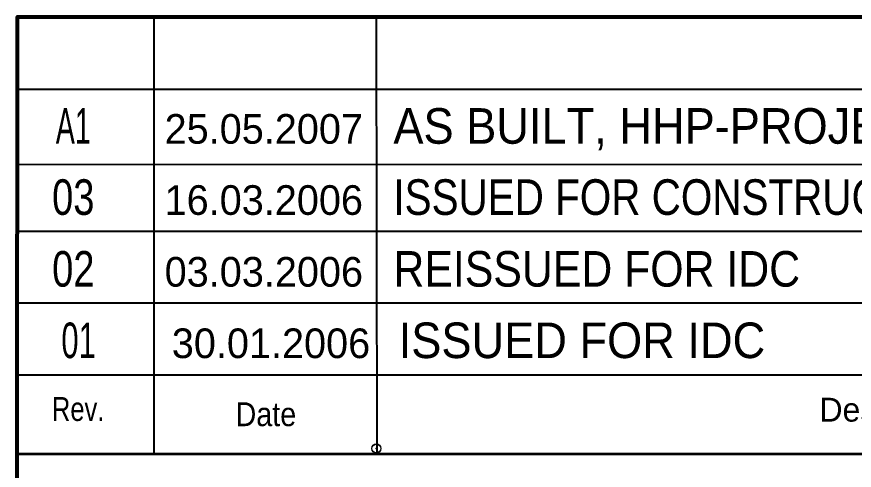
# Model space of a CAD drawing. Header units: millimetres. Extents: x 0 to 841, y 0 to 594.
# Drawn here: x 648.8 to 719.4, y 119.1 to 157.4 of the extents above; entities that cross this region are included whole.
import ezdxf
from ezdxf.enums import TextEntityAlignment as Align

# ---------------------------------------------------------------- set-up
doc = ezdxf.new("R2010")
doc.units = ezdxf.units.MM
doc.header["$LTSCALE"] = 1.5
doc.header["$PDMODE"] = 32
doc.header["$PDSIZE"] = 0.75
doc.layers.add('1', color=7, linetype='Continuous', lineweight=13)
doc.layers.add('35', color=7, linetype='Continuous', lineweight=25)
doc.layers.add('2', color=7, linetype='Continuous')

msp = doc.modelspace()

# ---------------------------------------------------------------- linework, layer by layer
at = {"layer": '1', "lineweight": 25}
for p, q in [((660.347, 157.367), (660.347, 120.464)), ((660.347, 157.367), (660.347, 120.464)), ((679.106, 157.363), (679.143, 120.469)), ((679.106, 157.363), (679.143, 120.469)), ((648.825, 151.274), (829.269, 151.274)), ((648.825, 151.274), (829.269, 151.274)), ((648.827, 144.949), (829.268, 144.852)), ((648.827, 144.949), (829.268, 144.852)), ((648.828, 139.29), (829.27, 139.285)), ((648.828, 139.29), (829.27, 139.285)), ((648.817, 133.231), (829.275, 133.231)), ((648.817, 133.231), (829.275, 133.231)), ((648.813, 127.167), (829.263, 127.167)), ((648.813, 127.167), (829.263, 127.167))]:
    msp.add_line(p, q, dxfattribs=at)
at = {"layer": '1', "lineweight": 35}
msp.add_line((829.257, 120.491), (648.808, 120.475), dxfattribs=at)
msp.add_line((829.257, 120.491), (648.808, 120.475), dxfattribs=at)
msp.add_lwpolyline([(648.784, 84.124), (648.838, 157.37), (829.263, 157.37)], dxfattribs=at)
at = {"layer": '1', "lineweight": 53}
msp.add_lwpolyline([(648.784, 84.124), (648.838, 157.37), (829.263, 157.37)], dxfattribs=at)
at = {"layer": '1'}
for p in [(679.113, 120.967), (679.122, 120.947)]:
    msp.add_point(p, dxfattribs=at)

# ---------------------------------------------------------------- texts
for s, width, p in [('Rev.', 0.8, (651.75, 123.28)), ('Rev.', 0.8, (651.75, 123.28)), ('Date', 0.9, (667.239, 122.84)), ('Date', 0.9, (667.239, 122.84))]:
    msp.add_text(s, height=2.013, dxfattribs=dict(at, width=width)).set_placement(p)
msp.add_text('Description', height=2.013, dxfattribs=at).set_placement((716.495, 123.224))
msp.add_text('Description', height=2.013, dxfattribs=at).set_placement((716.495, 123.224))
at = {"layer": '2'}
for s, width, p in [('A1', 0.6, (653.551, 146.661)), ('03', 0.8, (653.551, 140.661)), ('02', 0.8, (653.556, 134.607)), ('01', 0.65, (654, 128.581))]:
    msp.add_text(s, height=3, dxfattribs=dict(at, width=width)).set_placement(p, align=Align.CENTER)
for s, width, p in [('AS BUILT, HHP-PROJECT', 0.95, (680.551, 146.661)), ('ISSUED FOR CONSTRUCTION', 0.85, (680.551, 140.661)), ('REISSUED FOR IDC', 0.9, (680.556, 134.607)), ('ISSUED FOR IDC', 0.95, (681, 128.581))]:
    msp.add_text(s, height=3, dxfattribs=dict(at, width=width)).set_placement(p)
at = {"layer": '35'}
for s, p in [('25.05.2007', (661.255, 146.661)), ('16.03.2006', (661.255, 140.661)), ('03.03.2006', (661.26, 134.607)), ('30.01.2006', (661.862, 128.581))]:
    msp.add_text(s, height=2.5, dxfattribs=at).set_placement(p)

doc.saveas('drawing.dxf')
